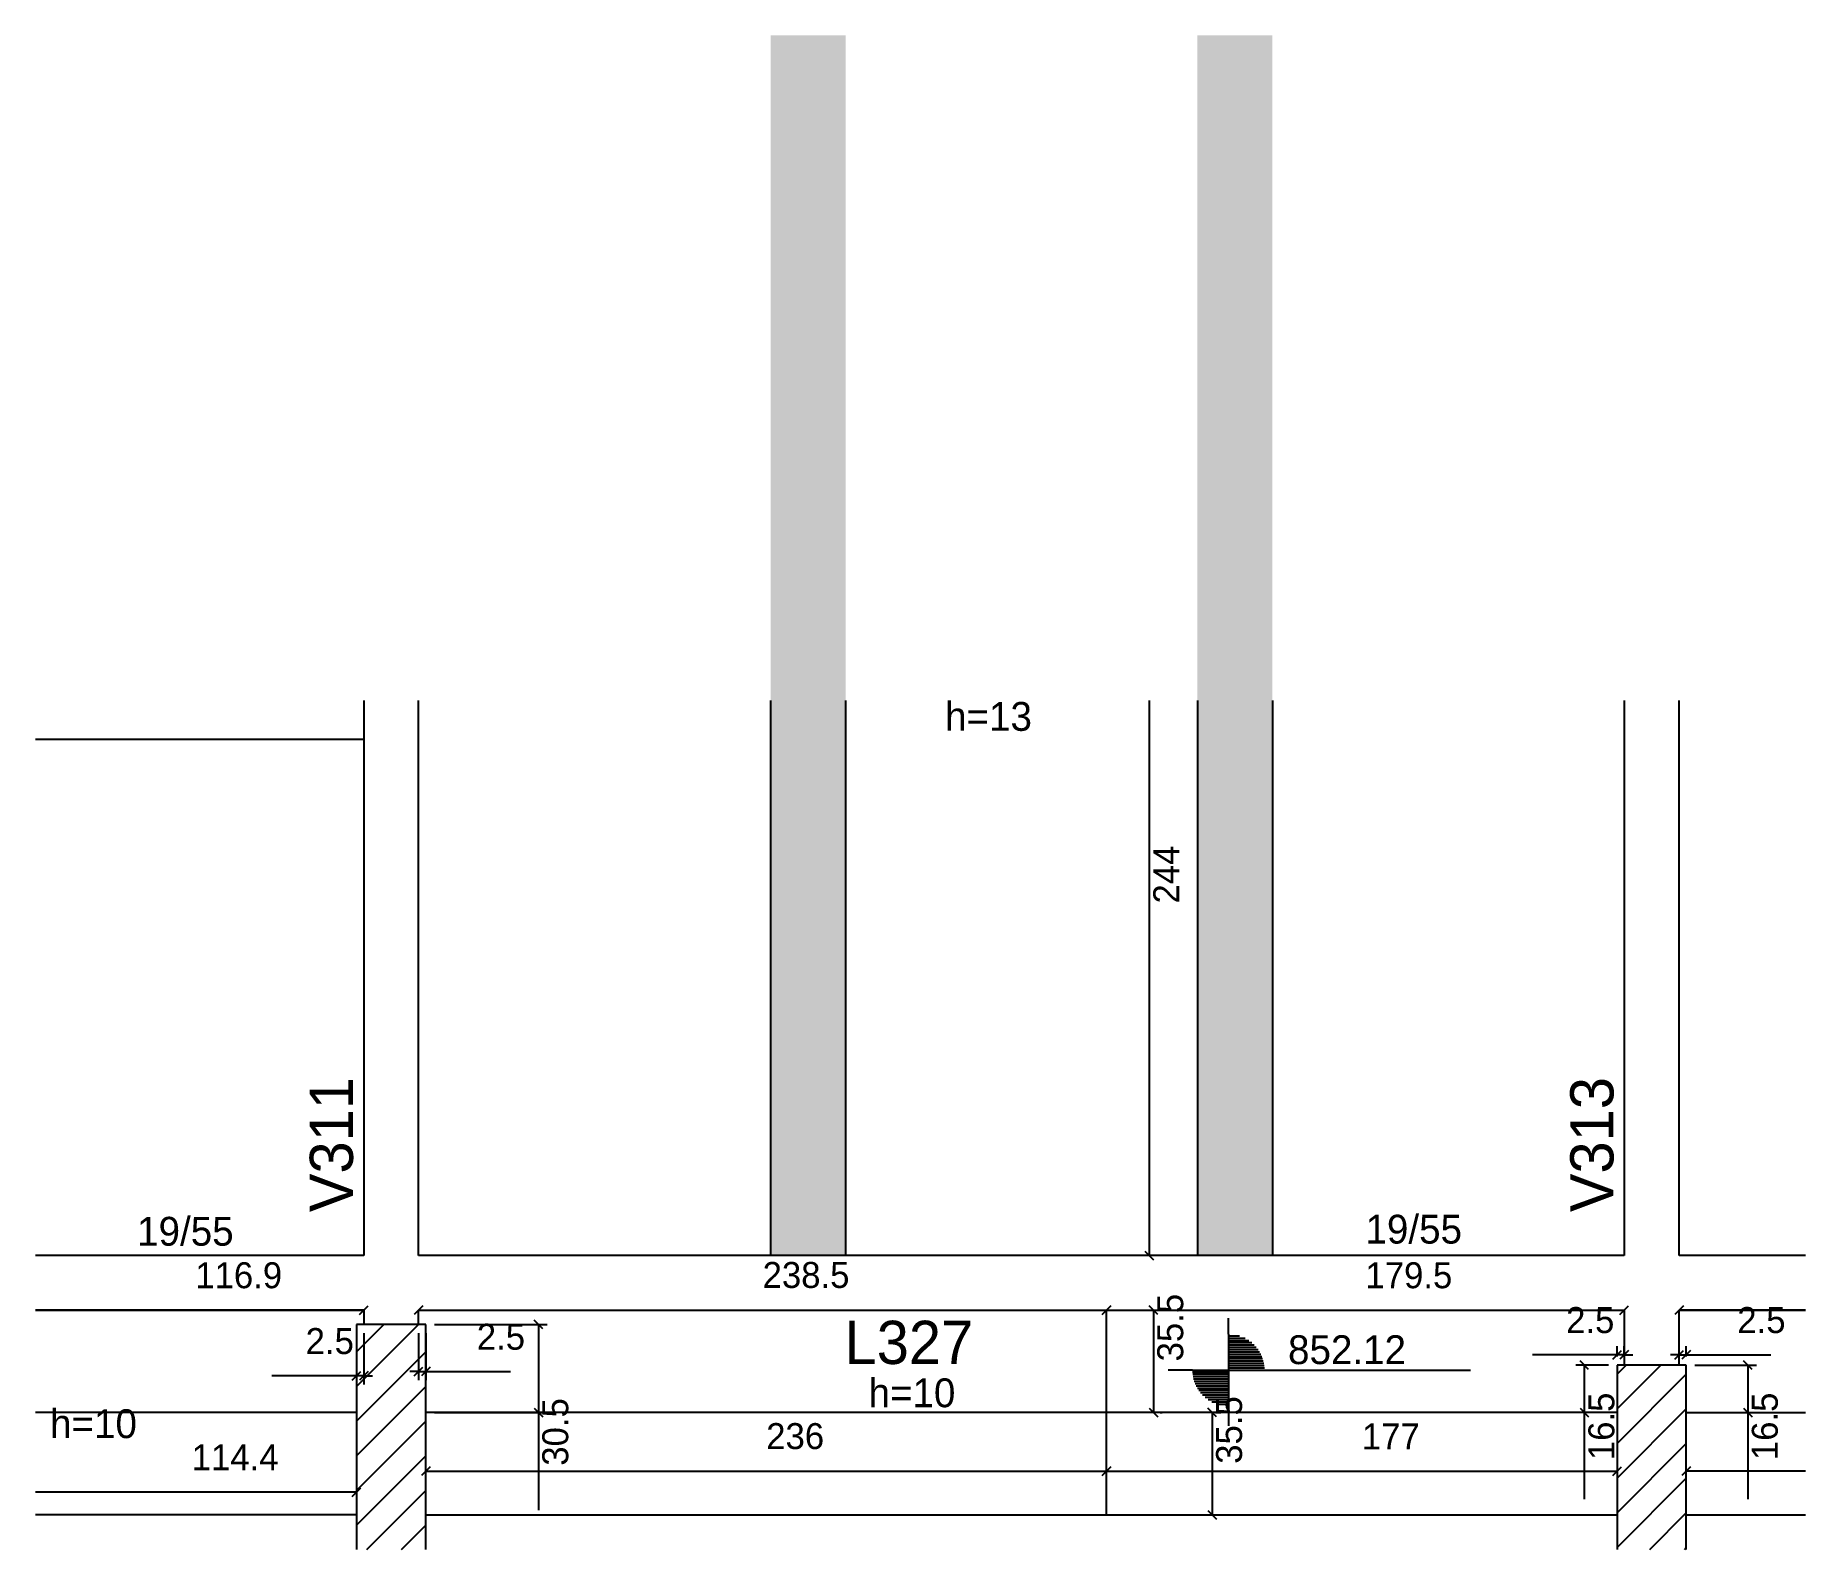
# Model space of a CAD drawing. Header units: metres. Extents: x 3034 to 3648, y 1566 to 2091.
import ezdxf

# ---------------------------------------------------------------- set-up
doc = ezdxf.new("R2010")
doc.units = ezdxf.units.M
for name, color, linetype in [('3', 7, 'Continuous'), ('4', 7, 'Continuous'), ('7', 7, 'Continuous'), ('Hachura', 7, 'Continuous'), ('Painéis', 7, 'Continuous')]:
    doc.layers.add(name, color=color, linetype=linetype)

msp = doc.modelspace()

# ---------------------------------------------------------------- hatches: boundary and pattern name
at = {"layer": 'Hachura'}
h = msp.add_hatch(color=7, dxfattribs=at)
h.dxf.hatch_style = 1
h.paths.add_polyline_path([(3289.08, 1667.94), (3315.08, 1667.94), (3315.08, 2090.94), (3289.08, 2090.94), (3289.08, 1667.94)])
h = msp.add_hatch(color=7, dxfattribs=at)
h.dxf.hatch_style = 1
h.paths.add_polyline_path([(3437.08, 1667.94), (3463.08, 1667.94), (3463.08, 2090.94), (3437.08, 2090.94), (3437.08, 1667.94)])

# ---------------------------------------------------------------- linework, layer by layer
at = {"layer": '3', "color": 3, "lineweight": 25}
for p, q in [((3447.83, 1640.68), (3447.83, 1646.19)), ((3145.57, 1622.51), (3166.99, 1643.94)), ((3145.57, 1634.53), (3154.97, 1643.94)), ((3447.83, 1640.68), (3447.83, 1615.68)), ((3447.83, 1640.08), (3451.68, 1640.08)), ((3447.83, 1639.28), (3453.58, 1639.28)), ((3145.57, 1610.49), (3169.57, 1634.49)), ((3447.83, 1638.49), (3454.9, 1638.49)), ((3447.83, 1637.7), (3455.94, 1637.7)), ((3447.83, 1636.91), (3456.78, 1636.91)), ((3447.83, 1636.11), (3457.49, 1636.11)), ((3447.83, 1635.32), (3458.09, 1635.32)), ((3447.83, 1634.53), (3458.6, 1634.53)), ((3447.83, 1633.73), (3459.03, 1633.73)), ((3447.83, 1632.94), (3459.39, 1632.94)), ((3435.33, 1628.18), (3426.9, 1628.18)), ((3435.33, 1628.18), (3460.33, 1628.18)), ((3447.83, 1627.39), (3435.33, 1627.39)), ((3447.83, 1626.6), (3435.43, 1626.6)), ((3447.83, 1632.15), (3459.68, 1632.15)), ((3447.83, 1631.36), (3459.92, 1631.36)), ((3447.83, 1630.56), (3460.1, 1630.56)), ((3447.83, 1629.77), (3460.23, 1629.77)), ((3447.83, 1628.98), (3460.33, 1628.98)), ((3460.33, 1628.18), (3531.75, 1628.18)), ((3582.57, 1614.74), (3597.76, 1629.94)), ((3582.57, 1626.76), (3585.74, 1629.94)), ((3582.57, 1602.72), (3606.57, 1626.72)), ((3145.57, 1598.47), (3169.57, 1622.47)), ((3447.83, 1625.81), (3435.56, 1625.81)), ((3447.83, 1625.01), (3435.74, 1625.01)), ((3447.83, 1624.22), (3435.97, 1624.22)), ((3447.83, 1623.43), (3436.27, 1623.43)), ((3447.83, 1622.63), (3436.63, 1622.63)), ((3447.83, 1621.84), (3437.06, 1621.84)), ((3447.83, 1621.05), (3437.56, 1621.05)), ((3447.83, 1620.26), (3438.16, 1620.26)), ((3447.83, 1619.46), (3438.87, 1619.46)), ((3447.83, 1618.67), (3439.72, 1618.67)), ((3447.83, 1617.88), (3440.76, 1617.88)), ((3447.83, 1617.08), (3442.08, 1617.08)), ((3447.83, 1616.29), (3443.98, 1616.29)), ((3447.83, 1615.68), (3447.83, 1608.82)), ((3582.57, 1590.7), (3606.57, 1614.7)), ((3145.57, 1586.45), (3169.57, 1610.45)), ((3582.57, 1578.68), (3606.57, 1602.68)), ((3145.57, 1574.43), (3169.57, 1598.43)), ((3582.57, 1566.66), (3606.57, 1590.66)), ((3149.1, 1565.94), (3169.57, 1586.41)), ((3145.57, 1577.94), (3034.21, 1577.94)), ((3169.57, 1577.94), (3582.57, 1577.94)), ((3593.87, 1565.94), (3606.57, 1578.64)), ((3606.57, 1577.94), (3647.92, 1577.94)), ((3161.12, 1565.94), (3169.57, 1574.39)), ((3605.89, 1565.94), (3606.57, 1566.62))]:
    msp.add_line(p, q, dxfattribs=at)
for points in [[(3148.07, 1860.32), (3148.07, 1667.94)], [(3167.07, 1667.94), (3167.07, 1860.32)], [(3585.07, 1860.32), (3585.07, 1667.94)], [(3604.07, 1667.94), (3604.07, 1860.32)], [(3148.07, 1667.94), (3034.21, 1667.94)], [(3585.07, 1667.94), (3167.07, 1667.94)], [(3647.92, 1667.94), (3604.07, 1667.94)], [(3034.21, 1648.94), (3148.07, 1648.94)], [(3148.07, 1648.94), (3148.07, 1643.94)], [(3167.07, 1648.94), (3585.07, 1648.94)], [(3167.07, 1643.94), (3167.07, 1648.94)], [(3585.07, 1648.94), (3585.07, 1629.94)], [(3604.07, 1648.94), (3647.92, 1648.94)], [(3604.07, 1629.94), (3604.07, 1648.94)]]:
    msp.add_lwpolyline(points, dxfattribs=at)
at = {"layer": '7', "color": 7, "lineweight": 25}
for points in [[(3169.57, 1643.94), (3145.57, 1643.94)], [(3145.57, 1643.94), (3145.57, 1565.94)], [(3169.57, 1565.94), (3169.57, 1643.94)], [(3606.57, 1629.94), (3582.57, 1629.94)], [(3582.57, 1629.94), (3582.57, 1565.94)], [(3606.57, 1565.94), (3606.57, 1629.94)]]:
    msp.add_lwpolyline(points, dxfattribs=at)
at = {"layer": 'Painéis', "color": 200, "lineweight": 25}
for p, q in [((3289.08, 1860.32), (3289.08, 1667.94)), ((3315.08, 1860.32), (3315.08, 1667.94)), ((3437.08, 1860.32), (3437.08, 1667.94)), ((3463.08, 1860.32), (3463.08, 1667.94)), ((3034.21, 1846.94), (3148.07, 1846.94)), ((3405.57, 1577.94), (3405.57, 1648.94)), ((3145.57, 1613.44), (3034.21, 1613.44)), ((3582.57, 1613.44), (3169.57, 1613.44)), ((3606.57, 1613.44), (3647.92, 1613.44))]:
    msp.add_line(p, q, dxfattribs=at)
at = {"layer": 'Painéis', "color": 4, "lineweight": 25}
for p, q in [((3420.33, 1860.32), (3420.33, 1667.94)), ((3148.07, 1648.94), (3034.21, 1648.94)), ((3167.07, 1648.94), (3405.57, 1648.94)), ((3405.57, 1648.94), (3585.07, 1648.94)), ((3421.85, 1648.94), (3421.85, 1613.44)), ((3424.1, 1648.94), (3424.85, 1648.94)), ((3647.92, 1648.94), (3604.07, 1648.94)), ((3145.57, 1640.94), (3145.57, 1623.15)), ((3148.07, 1640.94), (3148.07, 1623.15)), ((3167.07, 1640.94), (3167.07, 1624.64)), ((3169.57, 1640.94), (3169.57, 1624.64)), ((3172.57, 1643.94), (3211.63, 1643.94)), ((3208.63, 1643.94), (3208.63, 1613.44)), ((3582.57, 1633.42), (3553.21, 1633.42)), ((3582.57, 1632.94), (3582.57, 1636.42)), ((3585.07, 1633.42), (3582.57, 1633.42)), ((3585.07, 1632.94), (3585.07, 1636.42)), ((3585.07, 1633.42), (3588.07, 1633.42)), ((3604.07, 1633.42), (3601.07, 1633.42)), ((3604.07, 1632.94), (3604.07, 1636.42)), ((3604.07, 1633.42), (3606.57, 1633.42)), ((3606.57, 1632.94), (3606.57, 1636.42)), ((3606.57, 1633.42), (3635.92, 1633.42)), ((3167.07, 1627.64), (3164.07, 1627.64)), ((3167.07, 1627.64), (3169.57, 1627.64)), ((3169.57, 1627.64), (3198.92, 1627.64)), ((3579.57, 1629.94), (3568.21, 1629.94)), ((3571.21, 1629.94), (3571.21, 1613.44)), ((3609.57, 1629.94), (3630.87, 1629.94)), ((3627.87, 1629.94), (3627.87, 1613.44)), ((3145.57, 1626.15), (3116.21, 1626.15)), ((3148.07, 1626.15), (3145.57, 1626.15)), ((3148.07, 1626.15), (3151.07, 1626.15)), ((3172.57, 1613.44), (3211.63, 1613.44)), ((3208.63, 1613.44), (3208.63, 1579.61)), ((3424.1, 1613.44), (3424.85, 1613.44)), ((3442.23, 1613.44), (3442.23, 1577.94)), ((3443.34, 1613.44), (3445.23, 1613.44)), ((3579.57, 1613.44), (3568.21, 1613.44)), ((3571.21, 1613.44), (3571.21, 1583.47)), ((3609.57, 1613.44), (3630.87, 1613.44)), ((3627.87, 1613.44), (3627.87, 1583.47)), ((3169.57, 1593.1), (3405.57, 1593.1)), ((3405.57, 1593.1), (3582.57, 1593.1)), ((3647.92, 1593.1), (3606.57, 1593.1)), ((3145.57, 1585.89), (3034.21, 1585.89)), ((3443.34, 1577.94), (3445.23, 1577.94))]:
    msp.add_line(p, q, dxfattribs=at)
at = {"layer": 'Painéis', "color": 0, "lineweight": 25}
for p, q in [((3418.83, 1669.44), (3421.83, 1666.44)), ((3146.57, 1647.44), (3149.57, 1650.44)), ((3168.57, 1650.44), (3165.57, 1647.44)), ((3210.13, 1642.44), (3207.13, 1645.44)), ((3404.07, 1647.44), (3407.07, 1650.44)), ((3407.07, 1650.44), (3404.07, 1647.44)), ((3423.35, 1647.44), (3420.35, 1650.44)), ((3583.57, 1647.44), (3586.57, 1650.44)), ((3605.57, 1650.44), (3602.57, 1647.44)), ((3581.07, 1631.92), (3584.07, 1634.92)), ((3586.57, 1634.92), (3583.57, 1631.92)), ((3602.57, 1631.92), (3605.57, 1634.92)), ((3608.07, 1634.92), (3605.07, 1631.92)), ((3144.07, 1624.65), (3147.07, 1627.65)), ((3149.57, 1627.65), (3146.57, 1624.65)), ((3165.57, 1626.14), (3168.57, 1629.14)), ((3171.07, 1629.14), (3168.07, 1626.14)), ((3572.71, 1628.44), (3569.71, 1631.44)), ((3629.37, 1628.44), (3626.37, 1631.44)), ((3207.13, 1614.94), (3210.13, 1611.94)), ((3420.35, 1614.94), (3423.35, 1611.94)), ((3443.73, 1611.94), (3440.73, 1614.94)), ((3569.71, 1614.94), (3572.71, 1611.94)), ((3626.37, 1614.94), (3629.37, 1611.94)), ((3171.07, 1594.6), (3168.07, 1591.6)), ((3404.07, 1591.6), (3407.07, 1594.6)), ((3407.07, 1594.6), (3404.07, 1591.6)), ((3581.07, 1591.6), (3584.07, 1594.6)), ((3608.07, 1594.6), (3605.07, 1591.6)), ((3144.07, 1584.39), (3147.07, 1587.39)), ((3440.73, 1579.44), (3443.73, 1576.44))]:
    msp.add_line(p, q, dxfattribs=at)

# ---------------------------------------------------------------- texts
at = {"layer": '3', "color": 3, "lineweight": 25}
for s, p in [('h=13', (3349.58, 1849.82)), ('19/55', (3069.47, 1671.31)), ('19/55', (3495.34, 1672.04)), ('852.12', (3468.49, 1630.25)), ('h=10', (3323.04, 1615.3)), ('h=10', (3039.29, 1604.59))]:
    msp.add_text(s, height=10, dxfattribs=at).set_placement(p)
at = {"layer": '4', "color": 4, "lineweight": 25}
for s, p in [('V311', (3144.32, 1682.94)), ('V313', (3581.32, 1682.94))]:
    msp.add_text(s, height=15, rotation=90, dxfattribs=at).set_placement(p)
msp.add_text('L327', height=15, dxfattribs=at).set_placement((3314.73, 1630.28))
at = {"layer": 'Painéis', "color": 240, "lineweight": 25}
for s, p in [('244', (3430.76, 1789.94)), ('35.5', (3432.15, 1631.19)), ('30.5', (3218.94, 1595.02)), ('35.5', (3452.53, 1595.69)), ('16.5', (3581.61, 1596.95)), ('16.5', (3638.27, 1596.95))]:
    msp.add_text(s, height=9, rotation=90, dxfattribs=at).set_placement(p)
for s, p in [('116.9', (3089.63, 1656.56)), ('238.5', (3286.32, 1656.66)), ('179.5', (3495.32, 1656.56)), ('2.5', (3564.89, 1641.02)), ('2.5', (3624.24, 1641.02)), ('2.5', (3127.89, 1633.74)), ('2.5', (3187.24, 1635.24)), ('236', (3287.57, 1600.79)), ('177', (3494.07, 1600.66)), ('114.4', (3088.38, 1593.45))]:
    msp.add_text(s, height=9, dxfattribs=at).set_placement(p)

doc.saveas('drawing.dxf')
